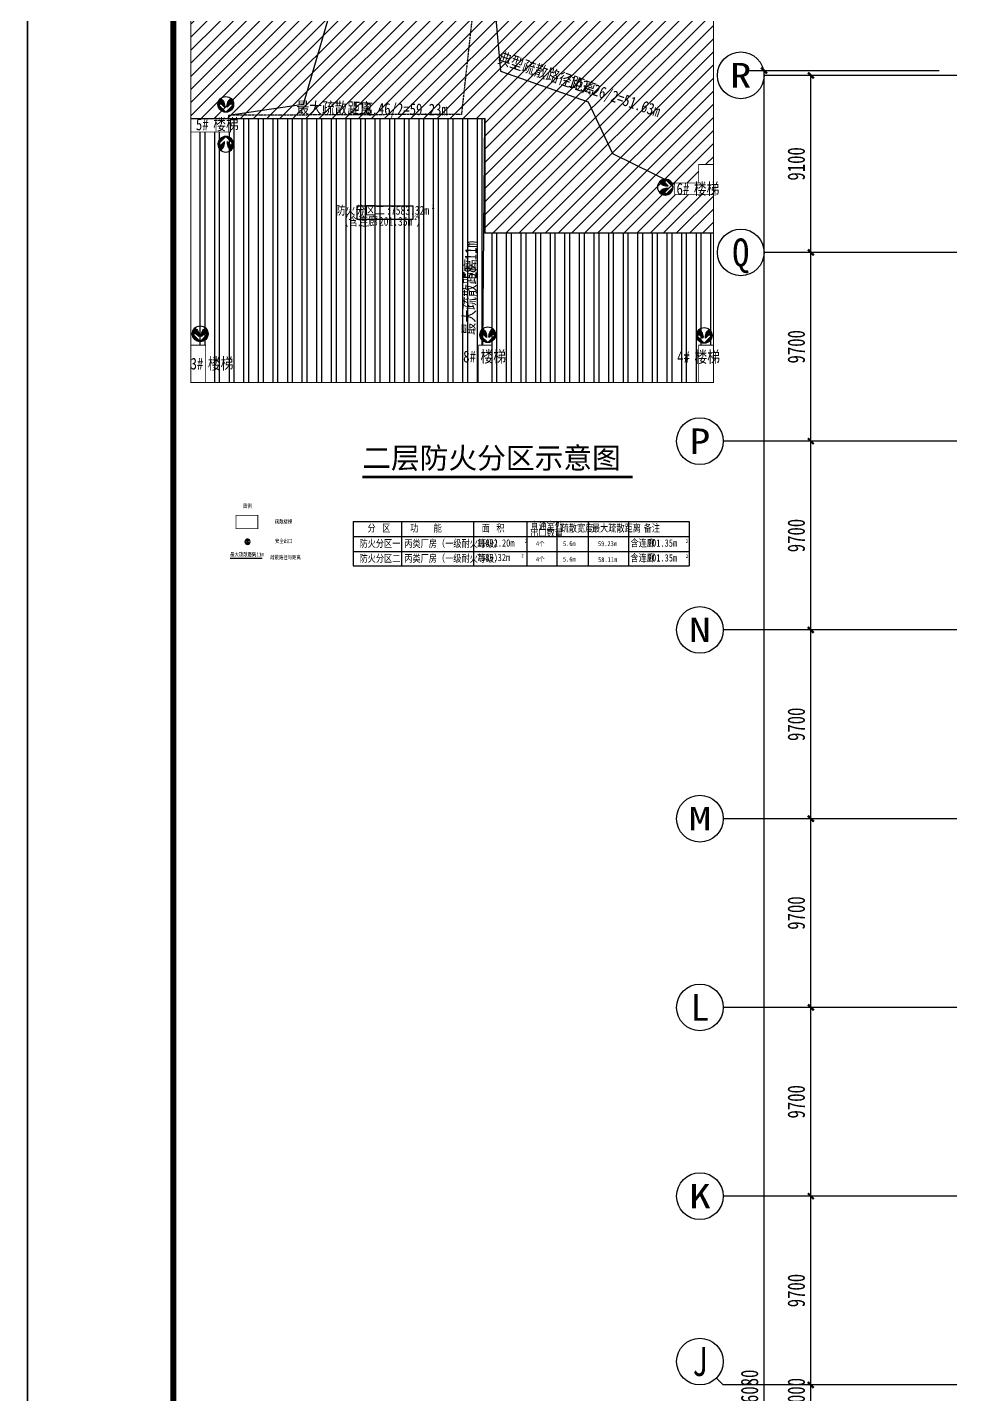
# Model space of a CAD drawing. Header units: millimetres. Extents: x -633009578 to 5705885, y -633235091 to 2571734.
# Drawn here: x 2725055 to 2773636, y 1923800 to 1994066 of the extents above; entities that cross this region are included whole.
import ezdxf
from ezdxf.enums import TextEntityAlignment as Align

# ---------------------------------------------------------------- set-up
doc = ezdxf.new("R2010")
doc.units = ezdxf.units.MM
doc.header["$LTSCALE"] = 1000
doc.header["$MEASUREMENT"] = 0
doc.linetypes.add('DASH', pattern=[0.35, 0.25, -0.1])
doc.linetypes.add('HIDDEN', pattern=[0.375, 0.25, -0.125])
doc.layers.get('0').update_dxf_attribs({"color": 9})
for name, color, linetype in [('3T_WOOD', 21, 'Continuous'), ('A-AREA(分区)', 251, 'Continuous'), ('A-AREA(房间)', 247, 'Continuous'), ('A-DI-N(图名)', 6, 'Continuous'), ('A-HATH(填充)', 8, 'Continuous'), ('A-OTHER(其它)', 192, 'Continuous'), ('A-TEXT(房间)', 243, 'Continuous'), ('AXIS_TEXT', 7, 'Continuous'), ('C-AXIS(轴号)', 3, 'Continuous'), ('C-TAB(表格)', 7, 'Continuous'), ('PUB_TEXT', 7, 'Continuous'), ('分区', 230, 'Continuous'), ('标注', 4, 'Continuous'), ('设备-箱柜', 3, 'Continuous'), ('院图签、封面151013$0$PUB_TITLE', 153, 'Continuous'), ('院图签、封面151013$0$图签文字', 4, 'Continuous')]:
    doc.layers.add(name, color=color, linetype=linetype)
doc.styles.add('_TCH_AXIS', font='simhei.ttf', dxfattribs={"bigfont": 'GBCBIG'})
doc.styles.add('_TCH_DIM_T3', font='simhei.ttf', dxfattribs={"width": 0.707, "bigfont": 'GBCBIG'})
doc.styles.add('COMPLEX', font='simhei.ttf')
doc.styles.get("Standard").update_dxf_attribs({"font": 'simhei.ttf', "bigfont": 'hztxt.shx'})
doc.styles.add('TXT', font='simhei.ttf', dxfattribs={"width": 0.8, "bigfont": 'hztxt.shx'})
doc.styles.add('院图签、封面151013$0$-宋体', font='simhei.ttf', dxfattribs={"width": 0.8})
doc.styles.add('黑体', font='simhei.ttf', dxfattribs={"width": 0.8})
doc.dimstyles.new('_TCH_ARCH&&300', dxfattribs={"dimtxt": 892.5, "dimasz": 300, "dimexe": 750, "dimexo": 900, "dimgap": 300, "dimtad": 1, "dimdec": 0, "dimzin": 0, "dimdsep": 46, "dimtxsty": '_TCH_DIM_T3', "dimblk": 'ARCHTICK', "dimcen": 0.09, "dimclrt": 7, "dimazin": 2, "dimtfac": 1, "dimtdec": 0, "dimtix": 1, "dimtmove": 2, "dimatfit": 3, "dimfxl": 1, "dimtolj": 1, "dimtzin": 0, "dimarcsym": 0})

# ---------------------------------------------------------------- blocks, each defined once
blk = doc.blocks.new('ggdfgd')
at = {"layer": '分区'}
h = blk.add_hatch(color=256, dxfattribs=at)
edge = h.paths.add_edge_path()
edge.add_line((33.42161406727973, -1342.641215606694), (-502.0778891769587, -833.1540068831091))
edge.add_ellipse((-424.9313361112727, -752.068739949711), major_axis=(111.8868166521416, 2.785109573527767), ratio=0.9999995679283145, start_angle=44.99995804326642, end_angle=225.000003320747, ccw=False)
edge.add_line((-347.7847189686727, -670.9835339806887), (-89.12781353772152, -917.0759840516112))
edge.add_ellipse((-848.4327538338257, -827.4549616821023), major_axis=(764.3388920691665, 19.02597968714203), ratio=0.9999995826583313, start_angle=-8.157416234186226, end_angle=24.12322190865787)
edge.add_ellipse((-848.4328514694353, -827.4549924137973), major_axis=(764.3389967158041, 19.02584821311577), ratio=0.9999995826579647, start_angle=24.12323087539259, end_angle=56.40386474260536)
edge.add_ellipse((16.71092750964453, -671.3206042531674), major_axis=(671.3208912339912, 16.71070518071409), ratio=0.9999995826579541, start_angle=131.5827235885965, end_angle=269.9999990057833)
h = blk.add_hatch(color=256, dxfattribs=at)
edge = h.paths.add_edge_path()
edge.add_line((33.42161406727973, -1342.641215606694), (542.9090512107941, -807.1419296868698))
edge.add_ellipse((461.823752791679, -729.995409714451), major_axis=(111.8868484917712, 2.785144144515262), ratio=0.9999989837684868, start_angle=-45.00003207281153, end_angle=135.0000132047005)
edge.add_line((380.7383934081299, -652.8489538189751), (134.6458330058959, -911.5057542779978))
edge.add_ellipse((888.5514135407866, -784.2175158307509), major_axis=(764.3388891474847, 19.02609706254118), ratio=0.9999995826579187, start_angle=155.8767896473703, end_angle=188.1574277902243, ccw=False)
edge.add_ellipse((888.5515125844395, -784.2175416666578), major_axis=(764.3389801267473, 19.02651464758378), ratio=0.9999995826579989, start_angle=123.5961257442772, end_angle=155.8767596114903, ccw=False)
edge.add_ellipse((16.71093831962207, -671.3206039840734), major_axis=(671.3208909680704, 16.71071586523381), ratio=0.9999995826579063, start_angle=269.9999971712751, end_angle=408.4172725884514, ccw=False)
for p, q in [((33.42161406727973, -1342.641215606694), (-502.0778891769587, -833.1540068831091)), ((-347.7847189686727, -670.9835339806887), (-89.12781353772152, -917.0759840516112)), ((33.42161406727973, -1342.641215606694), (542.9090512107941, -807.1419296868698)), ((380.7383934081299, -652.8489538189751), (134.6458330058958, -911.5057542779978)), ((33.42161406727973, -1342.641215606694), (33.42161406727973, -1342.641215606694)), ((33.42161406727973, -1342.641215606694), (33.42161406727973, -1342.641215606694))]:
    blk.add_line(p, q, dxfattribs=at)
blk.add_ellipse((16.71093292837031, -671.3206046696723), major_axis=(671.3208910241601, 16.71094005648423), ratio=0.9999995734461794, start_param=-1.570785924926497, end_param=4.712399382253089, dxfattribs=at)
at = {"layer": '分区', "extrusion": (0, 0, -1)}
for centre, major_axis, ratio, start_param, end_param in [((16.71092750964453, -671.3206042531674), (671.3208912329908, 16.7107052209004), 0.9999995826579541, 1.570796344207114, 3.986633541876832), ((-424.9313361112727, -752.068739949711), (111.8868166521416, 2.785109573527767), 0.9999995679283145, 2.356194432234376, 5.497787876065284), ((-848.4327538338257, -827.4549616821023), (764.338892065417, 19.0259798379542), 0.9999995826583302, -0.4210296482980007, 0.1423737719394969), ((16.71093831962207, -671.3206039840734), (671.3208909680747, 16.71071586523389), 0.9999995826579063, -0.8450408215040746, 1.57079637616546), ((461.823752791679, -729.995409714451), (111.886848494312, 2.785144141771557), 0.999998983724318, 3.926990586518754, 7.068584030350209)]:
    blk.add_ellipse(centre, major_axis=major_axis, ratio=ratio, start_param=start_param, end_param=end_param, dxfattribs=at)
at = {"layer": '分区', "extrusion": (0, 0, -0.9999999999999999)}
for centre, major_axis, ratio, start_param, end_param in [((-848.4328514694353, -827.4549924137973), (764.3389967123031, 19.02584835392029), 0.9999995826579647, -0.9844331504237904, -0.4210298048101375), ((888.5514135407866, -784.2175158307509), (764.3388891474827, 19.02609706254113), 0.9999995826579186, 2.999218680156694, 3.562622100394364), ((888.5515125844395, -784.2175416666578), (764.3389801267261, 19.02651464758323), 0.9999995826579989, 3.562622624619363, 4.126025970233022)]:
    blk.add_ellipse(centre, major_axis=major_axis, ratio=ratio, start_param=start_param, end_param=end_param, dxfattribs=at)
blk = doc.blocks.new('厂房九二层防火分区示意')
at = {"layer": 'A-HATH(填充)'}
h = blk.add_hatch(dxfattribs=at)
h.set_pattern_fill('ANSI31', color=256, scale=1500)
h.set_pattern_definition([(45, (-2537822.560577173, -1313862.080887666), (-1683.798022700466, 1683.798022700466), [])])
h.paths.add_polyline_path([(10194.99999991106, 2.328306436538696e-10), (10194.99999991106, -9594.99999983958), (6670.000000051688, -9594.999999839813), (6670.000000051688, 2.328306436538696e-10), (0, 0), (-3.91155481338501e-08, -68260.00000025192), (75569.99999996554, -68260.00000023539), (75570.00000000466, -97639.99999998766), (134279.9999999907, -97640.00000000885), (134280, -87809.99999999907), (124340.0224615741, -87809.99999999907), (124340.0224615736, -84809.9999999993), (130470.0224612397, -84809.99999999884), (130470.0224612397, -80085.00000006752), (134279.9999999995, -80085.00000006915), (134280.0000000005, -9594.999999999767), (130469.9999999986, -9594.999999999767), (130469.9999999986, 0), (77339.99999999814, 0), (77339.9999999986, -9594.99999994319), (73950.00000005588, -9594.999999942956), (73950.00000005588, 0)])
h = blk.add_hatch(dxfattribs=at)
h.set_pattern_fill('金属', color=256, scale=1500, angle=45)
h.set_pattern_definition([(90, (-2537822.560577173, -1313862.080887666), (-3750, 4.547473508864641e-13), []), (90, (-2536572.56057927, -1312612.080889764), (-3750, 4.547473508864641e-13), [])])
h.paths.add_polyline_path([(10195.00000005402, -71710.00000025588), (-3.725290298461914e-08, -71710.00000025565), (-5.587935447692871e-09, -126484.9999998566), (3809.999999945518, -126484.9999998566), (3809.999999945518, -136080.0000000002), (73949.99999996135, -136080.0000000002), (73949.99999996135, -126484.9999999991), (77339.99999999907, -126484.9999999991), (77339.99999999814, -136080.0000000002), (130470.0000000037, -136080.0000000005), (130470.0000000037, -126484.9999999907), (134279.9999999977, -126484.9999999907), (134279.9999999907, -97639.99999999814), (75570.00000000466, -97639.99999998766), (75569.99999996554, -68260.00000023539), (10195.00000005495, -68260.0000002496)])
for points in [[(75589.99999998463, -9590.000000051223), (75449.99999997113, -13419.99999999139), (74182.77538288943, -27849.77971004928), (69309.33626037091, -33039.99999999721), (38039.99999998417, -33039.99999999721), (28839.99999998417, -64653.83987960219), (9689.999999984168, -67439.99999999907), (9689.999999984168, -68139.99999999907)], [(76990.02246148372, -9590.00000001071), (76990.02246148372, -31974.99999989243), (77460.02246146742, -31974.99999989034), (79556.52357571758, -56073.26443367288), (102056.5235757176, -63957.79845242505), (108340.0221385146, -77238.59126937995), (124220.0224615186, -85029.99999929918)], [(-1.722946763038635e-08, -68260.00000026077), (75569.99999998277, -68260.00000016019), (75569.99999999069, -97639.99999999814), (134279.9999999823, -97639.99999999814)], [(75450.02246148977, -68380.00004846742), (74940.02246122295, -126490.0000485086)]]:
    blk.add_lwpolyline(points)
at = {"linetype": 'HIDDEN'}
blk.add_lwpolyline([(75704.36716643907, -9595.954822994769), (75449.99999997113, -13419.99999999139), (69531.70491342247, -67181.59735433408), (69531.70491342247, -67181.59735433408), (9689.999999984168, -67439.99999999907), (9689.999999984168, -68139.99999999907)], dxfattribs=at)
at = {"layer": 'A-AREA(分区)', "color": 6, "const_width": 250}
blk.add_lwpolyline([(134279.9999999907, -97639.99999999814), (134279.9999999907, -97639.99999999814), (134279.9999999907, -97639.99999999814), (134279.9999999907, -97639.99999999814), (134279.9999999907, -97640.00000000885), (75570.00000000466, -97639.99999998766), (75569.99999996554, -68260.00000023539), (-3.91155481338501e-08, -68260.00000025192), (0, 0), (134280, 0), (134280, -97639.99999999814)], close=True, dxfattribs=at)
at = {"layer": 'A-AREA(分区)', "color": 4, "const_width": 250}
blk.add_lwpolyline([(134279.9999999907, -97639.99999999814), (134280, -136080.0000000002), (0, -136080.0000000002), (-3.91155481338501e-08, -68260.00000025192), (75569.99999996554, -68260.00000023539), (75570.00000000466, -97639.99999998766), (134280, -97639.99999999814), (134280, -97639.99999998743), (134279.9999999907, -97639.99999999814), (134279.9999999907, -97639.99999999814), (134279.9999999907, -97639.99999999814)], close=True, dxfattribs=at)
at = {"layer": 'A-AREA(房间)'}
for points in [[(85646.93225109577, -30260.43837320339), (99917.55725109577, -30260.43837320339), (99917.55725109577, -33824.81337320339), (85646.93225109577, -33824.81337320339)], [(42784.69270330667, -90651.66715238616), (57055.31770330667, -90651.66715238616), (57055.31770330667, -94216.04215238616), (42784.69270330667, -94216.04215238616)]]:
    blk.add_lwpolyline(points, close=True, dxfattribs=at)
at = {"layer": 'A-OTHER(其它)', "color": 1, "linetype": 'DASH', "const_width": 200}
for points in [[(6670.000000051688, -9594.99999983958), (10194.99999991106, -9594.99999983958), (10194.99999991106, 0), (6670.000000051688, 0)], [(77339.9999999986, 0), (73950.00000005635, 0), (73950.00000005635, -9594.999999942956), (77339.9999999986, -9594.999999942956)], [(130469.9999999986, -9594.999999999767), (134280, -9594.999999999767), (134280, 0), (130469.9999999986, 0)], [(10195.00000005448, -68260.0000000929), (0, -68260.0000000929), (0, -71710.00000025565), (10195.00000005448, -71710.00000025565)], [(134280.0224615736, -80085.00000006892), (130470.0224612402, -80085.00000006752), (130470.0224612402, -84809.99999999907), (124340.0224615736, -84809.9999999993), (124340.0224615741, -87809.99999999907), (134280.0000000908, -87809.99999999907)], [(3809.999999945518, -126484.9999998566), (0, -126484.9999998566), (0, -136080.0000000002), (3809.999999945518, -136080.0000000002)], [(73949.99999996135, -126484.9999999991), (77339.9999999986, -126484.9999999991), (77339.9999999986, -136080.0000000002), (73949.99999996135, -136080.0000000002)], [(130470.0000000037, -126484.9999999907), (134280, -126484.9999999907), (134280, -136080.0000000002), (130470.0000000037, -136080.0000000002)]]:
    blk.add_lwpolyline(points, close=True, dxfattribs=at)
at = {"layer": '标注', "yscale": 3, "zscale": 3}
for p, xscale, rotation in [((8210.301807431504, -13861.71611818671), -3, 181.4289268429041), ((75184.37847876176, -14248.73984890408), -3, 181.4289268429041), ((131890.4247935177, -14231.1497868055), -3, 181.4289268429041), ((8992.475612261333, -62605.91438729875), 3, 358.5710731570959), ((8992.475612261333, -76896.33143252227), -3, 181.4289268429041), ((119901.9498656187, -85900.93277527345), -3, 91.4289268429041), ((2400.441787523217, -121563.1377745969, -7.999915396794677e-09), 3, 358.5710731570959), ((76299.91285567265, -121796.702361933, -7.999915396794677e-09), 3, 358.5710731570959), ((131919.0452361007, -121966.5417004987), 3, 358.5710731570959)]:
    blk.add_blockref('ggdfgd', p, dxfattribs=dict(at, xscale=xscale, rotation=rotation))
at = {"layer": 'A-TEXT(房间)', "width": 0.8}
for s, height, style, p in [('1#', 3000, 'TXT', (2767.948472551554, -7119.863871483598)), ('楼梯', 3000, 'TXT', (6767.948472551554, -7119.863871483598)), ('7#', 3000, 'TXT', (71014.52500617546, -7031.515121256467)), ('楼梯', 3000, 'TXT', (75471.66786331832, -7031.515121256467)), ('2#', 3000, 'TXT', (127692.027739664, -7630.341145313345)), ('楼梯', 3000, 'TXT', (132149.1705968069, -7630.341145313345)), ('防火分区一', 2253.164556962025, '黑体', (79451.18446264035, -32583.28742215876)), (':11092.20m', 2253.164556962025, '黑体', (92413.20977909604, -32583.28742215876)), ('2', 1126.582278481013, '黑体', (105375.2350955517, -31083.28742215876)), ('（含连廊', 2253.164556962025, '黑体', (81057.93884543513, -35111.02600203268)), ('201.35m', 2253.164556962025, '黑体', (91427.55909859968, -35111.02600203268)), ('2', 1126.582278481013, '黑体', (100500.9768201187, -33611.02600203268)), ('）', 2253.164556962025, '黑体', (101032.6223897389, -35111.02600203268)), ('5#', 3000, 'TXT', (1302.454493532375, -71270.25909668487, 1714.166666666667)), ('楼梯', 3000, 'TXT', (5759.597350675233, -71270.25909668487, 1714.166666666667)), ('6#', 3000, 'TXT', (124808.4684482947, -87833.20751870051)), ('楼梯', 3000, 'TXT', (129265.6113054376, -87833.20751870051)), ('防火分区二', 2253.164556962025, '黑体', (37237.04618067403, -92974.51620134152)), (':7583.32m', 2253.164556962025, '黑体', (50199.07149712973, -92974.51620134152)), ('2', 1126.582278481013, '黑体', (61864.89428193985, -91474.51620134152)), ('（含连廊', 2253.164556962025, '黑体', (37959.45831081641, -95809.24335820787)), ('201.35m', 2253.164556962025, '黑体', (48329.07856398097, -95809.24335820787)), ('2', 1126.582278481013, '黑体', (57402.49628549995, -94309.24335820787)), ('）', 2253.164556962025, '黑体', (57934.14185512021, -95809.24335820787)), ('3#', 3000, 'TXT', (-64.4374866458129, -132748.1026163953)), ('楼梯', 3000, 'TXT', (4392.705370497044, -132748.1026163953)), ('8#', 3000, 'TXT', (69981.9451339724, -130925.8405056978)), ('楼梯', 3000, 'TXT', (74439.08799111526, -130925.8405056978)), ('4#', 3000, 'TXT', (124965.2468437342, -131019.058523057)), ('楼梯', 3000, 'TXT', (129422.3897008771, -131019.058523057))]:
    blk.add_text(s, height=height, dxfattribs=dict(at, style=style)).set_placement(p)
at = {"layer": 'A-TEXT(房间)', "style": 'TXT', "width": 0.8}
for s, height, rotation, p in [('典型疏散路径距离', 2999.999999999999, 359.1666803380191, (18360.45012271676, -30175.35431405772)), ('109.68/2=54.84m', 2999.999999999999, 359.1666803380191, (37558.41944234684, -30454.59256813848)), ('典型疏散路径距离', 3000, 341.1821713808876, (78675.50786087028, -53858.02548332422)), ('103.26/2=51.63m', 3000, 341.1821713808876, (96849.24742212116, -60051.18221957951)), ('最大疏散距离', 2999.999999999999, 359.1666803380191, (27125.79901723497, -66933.74935950959)), ('118.46/2=59.23m', 2999.999999999999, 359.1666803380191, (41524.27600695753, -67143.17805007016)), ('58.11m', 2999.999999999999, 88.43332324402634, (73229.61386841792, -109578.0151637343)), ('最大疏散距离', 2999.999999999999, 88.43332324402634, (72835.9141177149, -123972.6322307596))]:
    blk.add_text(s, height=height, rotation=rotation, dxfattribs=at).set_placement(p)
blk = doc.blocks.new('_ArchTick')
at = {"color": 0, "linetype": 'ByBlock', "const_width": 0.4}
blk.add_lwpolyline([(-0.5, -0.5), (0.5, 0.5)], dxfattribs=at)
blk = doc.blocks.new('*D515')
at = {"layer": 'C-AXIS(轴号)', "color": 0, "lineweight": -2, "transparency": 16777216}
for p, q in [((1109440.598288317, 1246322.080887633), (1109440.598288317, 1246622.080887633)), ((1116040.598288317, 1246322.080887633), (1108690.598288317, 1246322.080887633)), ((1109440.598288317, 1245322.080887633), (1109440.598288317, 1246322.080887633)), ((1116040.598288317, 1245322.080887633), (1108690.598288317, 1245322.080887633)), ((1109440.598288317, 1245322.080887633), (1109440.598288317, 1245022.080887633))]:
    blk.add_line(p, q, dxfattribs=at)
at = {"layer": 'Defpoints', "color": 0, "transparency": 16777216}
for p in [(1109440.598288317, 1246322.080887633), (1116940.598288317, 1246322.080887633), (1116940.598288317, 1245322.080887633)]:
    blk.add_point(p, dxfattribs=at)
at = {"layer": 'C-AXIS(轴号)', "color": 0, "linetype": 'ByBlock', "lineweight": -2, "transparency": 16777216, "xscale": 300, "yscale": 300, "zscale": 300}
for p, rotation in [((1109440.598288317, 1246322.080887633), 270), ((1109440.598288317, 1245322.080887633), 90)]:
    blk.add_blockref('_ArchTick', p, dxfattribs=dict(at, rotation=rotation))
at = {"layer": 'C-AXIS(轴号)', "color": 7, "transparency": 16777216, "insert": (1108694.348288317, 1245822.080887633), "char_height": 892.5, "attachment_point": 5, "rotation": 90, "style": '_TCH_DIM_T3'}
blk.add_mtext('\\A1;1000', dxfattribs=at)
blk = doc.blocks.new('*D516')
at = {"layer": 'C-AXIS(轴号)', "color": 0, "lineweight": -2, "transparency": 16777216}
for p, q in [((1116040.598288317, 1256022.080887633), (1108690.598288317, 1256022.080887633)), ((1109440.598288317, 1246322.080887633), (1109440.598288317, 1256022.080887633)), ((1116040.598288317, 1246322.080887633), (1108690.598288317, 1246322.080887633))]:
    blk.add_line(p, q, dxfattribs=at)
at = {"layer": 'Defpoints', "color": 0, "transparency": 16777216}
for p in [(1109440.598288317, 1256022.080887633), (1116940.598288317, 1256022.080887633), (1116940.598288317, 1246322.080887633)]:
    blk.add_point(p, dxfattribs=at)
at = {"layer": 'C-AXIS(轴号)', "color": 0, "linetype": 'ByBlock', "lineweight": -2, "transparency": 16777216, "xscale": 300, "yscale": 300, "zscale": 300}
for p, rotation in [((1109440.598288317, 1256022.080887633), 90), ((1109440.598288317, 1246322.080887633), 270)]:
    blk.add_blockref('_ArchTick', p, dxfattribs=dict(at, rotation=rotation))
at = {"layer": 'C-AXIS(轴号)', "color": 7, "transparency": 16777216, "insert": (1108694.348288317, 1251172.080887633), "char_height": 892.5, "attachment_point": 5, "rotation": 90, "style": '_TCH_DIM_T3'}
blk.add_mtext('\\A1;9700', dxfattribs=at)
blk = doc.blocks.new('*D517')
at = {"layer": 'C-AXIS(轴号)', "color": 0, "lineweight": -2, "transparency": 16777216}
for p, q in [((1116040.598288317, 1265722.080887633), (1108690.598288317, 1265722.080887633)), ((1109440.598288317, 1256022.080887633), (1109440.598288317, 1265722.080887633)), ((1116040.598288317, 1256022.080887633), (1108690.598288317, 1256022.080887633))]:
    blk.add_line(p, q, dxfattribs=at)
at = {"layer": 'Defpoints', "color": 0, "transparency": 16777216}
for p in [(1109440.598288317, 1265722.080887633), (1116940.598288317, 1265722.080887633), (1116940.598288317, 1256022.080887633)]:
    blk.add_point(p, dxfattribs=at)
at = {"layer": 'C-AXIS(轴号)', "color": 0, "linetype": 'ByBlock', "lineweight": -2, "transparency": 16777216, "xscale": 300, "yscale": 300, "zscale": 300}
for p, rotation in [((1109440.598288317, 1265722.080887633), 90), ((1109440.598288317, 1256022.080887633), 270)]:
    blk.add_blockref('_ArchTick', p, dxfattribs=dict(at, rotation=rotation))
at = {"layer": 'C-AXIS(轴号)', "color": 7, "transparency": 16777216, "insert": (1108694.348288317, 1260872.080887633), "char_height": 892.5, "attachment_point": 5, "rotation": 90, "style": '_TCH_DIM_T3'}
blk.add_mtext('\\A1;9700', dxfattribs=at)
blk = doc.blocks.new('*D518')
at = {"layer": 'C-AXIS(轴号)', "color": 0, "lineweight": -2, "transparency": 16777216}
for p, q in [((1116040.598288317, 1275422.080887633), (1108690.598288317, 1275422.080887633)), ((1109440.598288317, 1265722.080887633), (1109440.598288317, 1275422.080887633)), ((1116040.598288317, 1265722.080887633), (1108690.598288317, 1265722.080887633))]:
    blk.add_line(p, q, dxfattribs=at)
at = {"layer": 'Defpoints', "color": 0, "transparency": 16777216}
for p in [(1109440.598288317, 1275422.080887633), (1116940.598288317, 1275422.080887633), (1116940.598288317, 1265722.080887633)]:
    blk.add_point(p, dxfattribs=at)
at = {"layer": 'C-AXIS(轴号)', "color": 0, "linetype": 'ByBlock', "lineweight": -2, "transparency": 16777216, "xscale": 300, "yscale": 300, "zscale": 300}
for p, rotation in [((1109440.598288317, 1275422.080887633), 90), ((1109440.598288317, 1265722.080887633), 270)]:
    blk.add_blockref('_ArchTick', p, dxfattribs=dict(at, rotation=rotation))
at = {"layer": 'C-AXIS(轴号)', "color": 7, "transparency": 16777216, "insert": (1108694.348288317, 1270572.080887633), "char_height": 892.5, "attachment_point": 5, "rotation": 90, "style": '_TCH_DIM_T3'}
blk.add_mtext('\\A1;9700', dxfattribs=at)
blk = doc.blocks.new('*D519')
at = {"layer": 'C-AXIS(轴号)', "color": 0, "lineweight": -2, "transparency": 16777216}
for p, q in [((1116040.598288317, 1285122.080887633), (1108690.598288317, 1285122.080887633)), ((1109440.598288317, 1275422.080887633), (1109440.598288317, 1285122.080887633)), ((1116040.598288317, 1275422.080887633), (1108690.598288317, 1275422.080887633))]:
    blk.add_line(p, q, dxfattribs=at)
at = {"layer": 'Defpoints', "color": 0, "transparency": 16777216}
for p in [(1109440.598288317, 1285122.080887633), (1116940.598288317, 1285122.080887633), (1116940.598288317, 1275422.080887633)]:
    blk.add_point(p, dxfattribs=at)
at = {"layer": 'C-AXIS(轴号)', "color": 0, "linetype": 'ByBlock', "lineweight": -2, "transparency": 16777216, "xscale": 300, "yscale": 300, "zscale": 300}
for p, rotation in [((1109440.598288317, 1285122.080887633), 90), ((1109440.598288317, 1275422.080887633), 270)]:
    blk.add_blockref('_ArchTick', p, dxfattribs=dict(at, rotation=rotation))
at = {"layer": 'C-AXIS(轴号)', "color": 7, "transparency": 16777216, "insert": (1108694.348288317, 1280272.080887633), "char_height": 892.5, "attachment_point": 5, "rotation": 90, "style": '_TCH_DIM_T3'}
blk.add_mtext('\\A1;9700', dxfattribs=at)
blk = doc.blocks.new('*D520')
at = {"layer": 'C-AXIS(轴号)', "color": 0, "lineweight": -2, "transparency": 16777216}
for p, q in [((1116040.598288317, 1294822.080887633), (1108690.598288317, 1294822.080887633)), ((1109440.598288317, 1285122.080887633), (1109440.598288317, 1294822.080887633)), ((1116040.598288317, 1285122.080887633), (1108690.598288317, 1285122.080887633))]:
    blk.add_line(p, q, dxfattribs=at)
at = {"layer": 'Defpoints', "color": 0, "transparency": 16777216}
for p in [(1109440.598288317, 1294822.080887633), (1116940.598288317, 1294822.080887633), (1116940.598288317, 1285122.080887633)]:
    blk.add_point(p, dxfattribs=at)
at = {"layer": 'C-AXIS(轴号)', "color": 0, "linetype": 'ByBlock', "lineweight": -2, "transparency": 16777216, "xscale": 300, "yscale": 300, "zscale": 300}
for p, rotation in [((1109440.598288317, 1294822.080887633), 90), ((1109440.598288317, 1285122.080887633), 270)]:
    blk.add_blockref('_ArchTick', p, dxfattribs=dict(at, rotation=rotation))
at = {"layer": 'C-AXIS(轴号)', "color": 7, "transparency": 16777216, "insert": (1108694.348288317, 1289972.080887633), "char_height": 892.5, "attachment_point": 5, "rotation": 90, "style": '_TCH_DIM_T3'}
blk.add_mtext('\\A1;9700', dxfattribs=at)
blk = doc.blocks.new('*D521')
at = {"layer": 'C-AXIS(轴号)', "color": 0, "lineweight": -2, "transparency": 16777216}
for p, q in [((1116040.598288317, 1304522.080887633), (1108690.598288317, 1304522.080887633)), ((1109440.598288317, 1294822.080887633), (1109440.598288317, 1304522.080887633)), ((1116040.598288317, 1294822.080887633), (1108690.598288317, 1294822.080887633))]:
    blk.add_line(p, q, dxfattribs=at)
at = {"layer": 'Defpoints', "color": 0, "transparency": 16777216}
for p in [(1109440.598288317, 1304522.080887633), (1116940.598288317, 1304522.080887633), (1116940.598288317, 1294822.080887633)]:
    blk.add_point(p, dxfattribs=at)
at = {"layer": 'C-AXIS(轴号)', "color": 0, "linetype": 'ByBlock', "lineweight": -2, "transparency": 16777216, "xscale": 300, "yscale": 300, "zscale": 300}
for p, rotation in [((1109440.598288317, 1304522.080887633), 90), ((1109440.598288317, 1294822.080887633), 270)]:
    blk.add_blockref('_ArchTick', p, dxfattribs=dict(at, rotation=rotation))
at = {"layer": 'C-AXIS(轴号)', "color": 7, "transparency": 16777216, "insert": (1108694.348288317, 1299672.080887633), "char_height": 892.5, "attachment_point": 5, "rotation": 90, "style": '_TCH_DIM_T3'}
blk.add_mtext('\\A1;9700', dxfattribs=at)
blk = doc.blocks.new('*D522')
at = {"layer": 'C-AXIS(轴号)', "color": 0, "lineweight": -2, "transparency": 16777216}
for p, q in [((1116040.598288317, 1313622.080887633), (1108690.598288317, 1313622.080887633)), ((1109440.598288317, 1304522.080887633), (1109440.598288317, 1313622.080887633)), ((1116040.598288317, 1304522.080887633), (1108690.598288317, 1304522.080887633))]:
    blk.add_line(p, q, dxfattribs=at)
at = {"layer": 'Defpoints', "color": 0, "transparency": 16777216}
for p in [(1109440.598288317, 1313622.080887633), (1116940.598288317, 1313622.080887633), (1116940.598288317, 1304522.080887633)]:
    blk.add_point(p, dxfattribs=at)
at = {"layer": 'C-AXIS(轴号)', "color": 0, "linetype": 'ByBlock', "lineweight": -2, "transparency": 16777216, "xscale": 300, "yscale": 300, "zscale": 300}
for p, rotation in [((1109440.598288317, 1313622.080887633), 90), ((1109440.598288317, 1304522.080887633), 270)]:
    blk.add_blockref('_ArchTick', p, dxfattribs=dict(at, rotation=rotation))
at = {"layer": 'C-AXIS(轴号)', "color": 7, "transparency": 16777216, "insert": (1108694.348288317, 1309072.080887633), "char_height": 892.5, "attachment_point": 5, "rotation": 90, "style": '_TCH_DIM_T3'}
blk.add_mtext('\\A1;9100', dxfattribs=at)
blk = doc.blocks.new('*D523')
at = {"layer": 'C-AXIS(轴号)', "color": 0, "lineweight": -2, "transparency": 16777216}
for p, q in [((1116040.598288317, 1313862.080887633), (1106290.598288317, 1313862.080887633)), ((1107040.598288317, 1177782.080887633), (1107040.598288317, 1313862.080887633)), ((1116040.598288317, 1177782.080887633), (1106290.598288317, 1177782.080887633))]:
    blk.add_line(p, q, dxfattribs=at)
at = {"layer": 'Defpoints', "color": 0, "transparency": 16777216}
for p in [(1107040.598288317, 1313862.080887633), (1116940.598288317, 1313862.080887633), (1116940.598288317, 1177782.080887633)]:
    blk.add_point(p, dxfattribs=at)
at = {"layer": 'C-AXIS(轴号)', "color": 0, "linetype": 'ByBlock', "lineweight": -2, "transparency": 16777216, "xscale": 300, "yscale": 300, "zscale": 300}
for p, rotation in [((1107040.598288317, 1313862.080887633), 90), ((1107040.598288317, 1177782.080887633), 270)]:
    blk.add_blockref('_ArchTick', p, dxfattribs=dict(at, rotation=rotation))
at = {"layer": 'C-AXIS(轴号)', "color": 7, "transparency": 16777216, "insert": (1106294.348288317, 1245822.080887633), "char_height": 892.5, "attachment_point": 5, "rotation": 90, "style": '_TCH_DIM_T3'}
blk.add_mtext('\\A1;136080', dxfattribs=at)
blk = doc.blocks.new('_AXISO')
blk.add_circle((0, 0), 0.5)
at = {"layer": 'AXIS_TEXT', "style": 'COMPLEX', "width": 1.041666666666667}
blk.add_attdef('A', text='', height=0.56, dxfattribs=at).set_placement((-0.25, -0.28), (0.25, -0.28), align=Align.FIT)
blk = doc.blocks.new('建筑图框_A1')
at = {"layer": '院图签、封面151013$0$PUB_TITLE'}
blk.add_lwpolyline([(0, 0), (84100, 0), (84100, 59400), (0, 59400)], close=True, dxfattribs=at)
at = {"layer": '院图签、封面151013$0$PUB_TITLE', "const_width": 100}
blk.add_lwpolyline([(2500, 1000), (83100, 1000), (83100, 58400), (2500, 58400)], close=True, dxfattribs=at)
at = {"layer": '院图签、封面151013$0$图签文字', "color": 6, "style": '院图签、封面151013$0$-宋体'}
for tag, height, width, p in [('工程主持人', 400, 0.7999999999883585, (79990.91196859907, 29505.93707200652)), ('审定', 400, 0.7999999999883585, (79990.91196859907, 28705.93707200605)), ('审核', 400, 0.7999999999883585, (79990.91196859907, 27905.93707200559)), ('专业负责人', 400, 0.7999999999883585, (79990.91196859907, 27105.93707200512)), ('校对', 400, 0.7999999999883585, (79990.91196859907, 26305.93707200466)), ('设计', 400, 0.7999999999883585, (79990.91196859907, 25505.93707200419)), ('方案设计人', 400, 0.7999999999883585, (79990.91196859907, 24706.79438478127)), ('工程编号', 300, 0.7000000000116415, (81000.00416498398, 8700.424278954277)), ('版次', 300, 0.7000000000116415, (78738.08139540046, 3005.726258059498)), ('日期', 300, 0.7000000000116415, (82038.0813954557, 3000.226258123759)), ('比例', 300, 0.7000000000116415, (78738.08139537089, 2200.188802679535)), ('图号_X施', 300, 0.7000000000116415, (81538.08139540977, 2200.188802651362)), ('图号', 200, 0.7000000000116415, (82538.08139542397, 2400.075247410685)), ('图号_总数', 200, 0.7000000000116415, (82538.08139541186, 2000.075247410219))]:
    blk.add_attdef(tag, text='', height=height, dxfattribs=dict(at, width=width)).set_placement(p, align=Align.MIDDLE_CENTER)
at = {"layer": '院图签、封面151013$0$图签文字', "color": 6, "style": '院图签、封面151013$0$-宋体', "width": 0.7}
for tag, p in [('建设单位_001', (80935.88661794258, 7446.21079580821)), ('工程名称_001', (80933.52706738078, 6045.368099178996)), ('图名_001', (79742.88288308708, 4059.656552180292))]:
    blk.add_attdef(tag, p, '', height=300, dxfattribs=at)
blk = doc.blocks.new('9-3-1')
blk.add_lwpolyline([(1079596.571818004, 1288802.726999245), (1081239.965169484, 1288802.726999245)])
at = {"layer": 'A-DI-N(图名)', "const_width": 140}
blk.add_lwpolyline([(1086386.297977906, 1292978.904510835), (1100276.424560185, 1292978.904510835)], dxfattribs=at)
at = {"layer": 'A-OTHER(其它)', "color": 1, "linetype": 'DASH', "const_width": 40}
blk.add_lwpolyline([(1079899.353143297, 1291009.257406917), (1081018.631860031, 1291009.257406917), (1081018.631860031, 1290325.692990174), (1079899.353143297, 1290325.692990174)], close=True, dxfattribs=at)
at = {"layer": 'C-AXIS(轴号)'}
for p, q in [((1116940.598288317, 1313622.080887633), (1107040.598288317, 1313622.080887633)), ((1116940.598288317, 1304522.080887633), (1107040.598288317, 1304522.080887633)), ((1116940.598288317, 1294822.080887633), (1104940.598288317, 1294822.080887633)), ((1116940.598288317, 1285122.080887633), (1104940.598288317, 1285122.080887633)), ((1116940.598288317, 1275422.080887633), (1104940.598288317, 1275422.080887633)), ((1116940.598288317, 1265722.080887633), (1104940.598288317, 1265722.080887633)), ((1116940.598288317, 1256022.080887633), (1104940.598288317, 1256022.080887633)), ((1104589.126425741, 1246673.55275021), (1104940.598288317, 1246322.080887633)), ((1116940.598288317, 1246322.080887633), (1104940.598288317, 1246322.080887633))]:
    blk.add_line(p, q, dxfattribs=at)
at = {"layer": 'C-TAB(表格)'}
for p, q in [((1085923.146497459, 1290685.812977705), (1085923.146497461, 1288414.746317375)), ((1085923.146497459, 1290685.812977705), (1103186.822908179, 1290685.812977705)), ((1088397.347934692, 1290685.812977705), (1088397.347934692, 1288414.746317375)), ((1092098.73724139, 1290685.812977705), (1092098.73724139, 1288414.746317375)), ((1094848.142459848, 1290685.812977705), (1094848.142459848, 1288414.746317375)), ((1096381.070523435, 1290685.812977705), (1096381.070523436, 1288414.746317375)), ((1097991.019665933, 1290685.812977705), (1097991.019665933, 1288414.746317375)), ((1100063.93243911, 1290685.812977705), (1100063.932439112, 1288414.746317375)), ((1103186.822908179, 1290685.812977705), (1103186.822908179, 1288414.746317375)), ((1085923.146497459, 1289921.839591973), (1103186.822908179, 1289921.839591973)), ((1085923.146497459, 1289157.86620624), (1103186.822908179, 1289157.86620624)), ((1085923.146497459, 1288414.746317375), (1103186.822908179, 1288414.746317375))]:
    blk.add_line(p, q, dxfattribs=at)
at = {"xscale": 0.2, "yscale": 0.2, "zscale": 0.2}
blk.add_blockref('厂房九二层防火分区示意', (1077577.612018228, 1325054.251015004), dxfattribs=at)
at = {"layer": 'C-AXIS(轴号)'}
ref = blk.add_blockref('_AXISO', (1105840.598288317, 1313622.080887633), dxfattribs=dict(at, xscale=2400, yscale=2400, zscale=2400))
ref.add_attrib('A', 'R', dxfattribs={"layer": 'AXIS_TEXT', "height": 1275.551091973698, "style": '_TCH_AXIS'}).set_placement((1105293.933534614, 1312984.305341647), (1106387.263042019, 1312984.305341647), align=Align.FIT)
ref = blk.add_blockref('_AXISO', (1105840.598288317, 1304522.080887633), dxfattribs=dict(at, xscale=2400, yscale=2400, zscale=2400))
ref.add_attrib('A', 'Q', dxfattribs={"layer": 'AXIS_TEXT', "height": 1430.785972063634, "style": '_TCH_AXIS', "width": 0.8076923076919954}).set_placement((1105400.356450759, 1303806.687901602), (1106280.840125874, 1303806.687901602), align=Align.FIT)
ref = blk.add_blockref('_AXISO', (1103740.598288317, 1294822.080887633), dxfattribs=dict(at, xscale=2400, yscale=2400, zscale=2400))
ref.add_attrib('A', 'P', dxfattribs={"layer": 'AXIS_TEXT', "height": 1305.771382788576, "style": '_TCH_AXIS'}).set_placement((1103212.071776235, 1294169.195196239), (1104269.124800398, 1294169.195196239), align=Align.FIT)
ref = blk.add_blockref('_AXISO', (1103740.598288317, 1285122.080887633), dxfattribs=dict(at, xscale=2400, yscale=2400, zscale=2400))
ref.add_attrib('A', 'N', dxfattribs={"layer": 'AXIS_TEXT', "height": 1245.780108927936, "style": '_TCH_AXIS'}).set_placement((1103177.031096183, 1284499.19083317), (1104304.16548045, 1284499.19083317), align=Align.FIT)
ref = blk.add_blockref('_AXISO', (1103740.598288317, 1275422.080887633), dxfattribs=dict(at, xscale=2400, yscale=2400, zscale=2400))
ref.add_attrib('A', 'M', dxfattribs={"layer": 'AXIS_TEXT', "height": 1187.9393923934, "style": '_TCH_AXIS'}).set_placement((1103146.62859212, 1274828.111191437), (1104334.567984513, 1274828.111191437), align=Align.FIT)
ref = blk.add_blockref('_AXISO', (1103740.598288317, 1265722.080887633), dxfattribs=dict(at, xscale=2400, yscale=2400, zscale=2400))
ref.add_attrib('A', 'L', dxfattribs={"layer": 'AXIS_TEXT', "height": 1367.072231627315, "style": '_TCH_AXIS'}).set_placement((1103252.358205592, 1265038.54477182), (1104228.838371041, 1265038.54477182), align=Align.FIT)
ref = blk.add_blockref('_AXISO', (1103740.598288317, 1256022.080887633), dxfattribs=dict(at, xscale=2400, yscale=2400, zscale=2400))
ref.add_attrib('A', 'K', dxfattribs={"layer": 'AXIS_TEXT', "height": 1245.780108927936, "style": '_TCH_AXIS'}).set_placement((1103177.031096183, 1255399.19083317), (1104304.16548045, 1255399.19083317), align=Align.FIT)
ref = blk.add_blockref('_AXISO', (1103740.598288317, 1247522.080887633), dxfattribs=dict(at, xscale=2400, yscale=2400, zscale=2400))
ref.add_attrib('A', 'J', dxfattribs={"layer": 'AXIS_TEXT', "height": 1488.196979270661, "style": '_TCH_AXIS'}).set_placement((1103350.832412793, 1246777.982397998), (1104130.36416384, 1246777.982397998), align=Align.FIT)
at = {"layer": '标注', "xscale": -0.2, "yscale": 0.2, "zscale": 0.2, "rotation": 271.4289268429041}
blk.add_blockref('ggdfgd', (1080627.018417564, 1289652.658488415), dxfattribs=at)
at = {"layer": 'A-TEXT(房间)', "style": 'TXT', "width": 0.8}
for s, height, p in [('图例', 200, (1080261.55809324, 1291393.797331712)), ('疏散楼梯', 200, (1081895.632335561, 1290590.449153751)), ('分', 375, (1086657.276644831, 1290165.920244233)), ('区', 375, (1087410.819951917, 1290165.920244233)), ('功', 375, (1088850.388137874, 1290165.920244233)), ('能', 375, (1090057.474752048, 1290165.920244233)), ('面', 375, (1092525.649266423, 1290165.920244233)), ('积', 375, (1093279.192573509, 1290165.920244233)), ('直通室外', 375, (1095024.72085634, 1290291.392863334)), ('出口数量', 375, (1095022.013567147, 1289917.880582497)), ('疏散宽度', 375, (1096581.756081454, 1290165.920244233)), ('最大疏散距离', 375, (1098188.417588203, 1290165.920244233)), ('备注', 375, (1100847.710170447, 1290165.920244233)), ('安全出口', 200, (1081902.561469419, 1289591.719876039)), ('防火分区一', 375, (1086246.692672865, 1289375.018360633)), ('丙类厂房（一级耐火等级）', 375, (1088547.516048118, 1289375.018360633)), ('11092.20m', 375, (1092282.873892109, 1289404.441211379)), ('2', 187.5, (1094740.016749252, 1289591.941211379)), ('4个', 250, (1095315.174841826, 1289428.597930806)), ('5.6m', 250, (1096700.030539786, 1289428.597930806)), ('59.23m', 250, (1098498.050096533, 1289428.597930806)), ('含连廊', 375, (1100170.107812512, 1289401.946858501)), ('201.35m', 375, (1101070.107812512, 1289401.946858501)), ('2', 187.5, (1103012.964955369, 1289589.446858501)), ('最大疏散距离', 199.9999999999999, (1079599.198521918, 1288901.480221706)), ('25.11m', 199.9999999999999, (1080559.198521918, 1288901.480221706)), ('疏散路径与距离', 200, (1081659.41186312, 1288753.199961208)), ('防火分区二', 375, (1086246.692672865, 1288611.044974901)), ('丙类厂房（一级耐火等级）', 375, (1088547.516048118, 1288611.044974901)), ('7583.32m', 375, (1092276.546733936, 1288661.321322515)), ('2', 187.5, (1094562.26101965, 1288848.821322515)), ('4个', 250, (1095315.174841826, 1288634.592543161)), ('5.6m', 250, (1096700.030539786, 1288634.592543161)), ('58.11m', 250, (1098506.450096534, 1288609.72804194)), ('含连廊', 375, (1100170.107812512, 1288637.973472768)), ('201.35m', 375, (1101070.107812512, 1288637.973472768)), ('2', 187.5, (1103012.964955369, 1288825.473472768))]:
    blk.add_text(s, height=height, dxfattribs=at).set_placement(p)
at = {"layer": 'PUB_TEXT'}
blk.add_text('二层防火分区示意图', height=1082.489451476793, dxfattribs=at).set_placement((1086386.297977906, 1293418.398181721, 7.999915396794677e-09))
at = {"layer": 'C-AXIS(轴号)'}
for p1, p2, distance, picture, middle in [((1116940.598288317, 1177782.080887633), (1116940.598288317, 1313862.080887633), 9900, '*D523', (1106294.348288317, 1245822.080887633)), ((1116940.598288317, 1304522.080887633), (1116940.598288317, 1313622.080887633), 7500, '*D522', (1108694.348288317, 1309072.080887633)), ((1116940.598288317, 1294822.080887633), (1116940.598288317, 1304522.080887633), 7500, '*D521', (1108694.348288317, 1299672.080887633)), ((1116940.598288317, 1285122.080887633), (1116940.598288317, 1294822.080887633), 7500, '*D520', (1108694.348288317, 1289972.080887633)), ((1116940.598288317, 1275422.080887633), (1116940.598288317, 1285122.080887633), 7500, '*D519', (1108694.348288317, 1280272.080887633)), ((1116940.598288317, 1265722.080887633), (1116940.598288317, 1275422.080887633), 7500, '*D518', (1108694.348288317, 1270572.080887633)), ((1116940.598288317, 1256022.080887633), (1116940.598288317, 1265722.080887633), 7500, '*D517', (1108694.348288317, 1260872.080887633)), ((1116940.598288317, 1246322.080887633), (1116940.598288317, 1256022.080887633), 7500, '*D516', (1108694.348288317, 1251172.080887633)), ((1116940.598288317, 1245322.080887633), (1116940.598288317, 1246322.080887633), 7500, '*D515', (1108694.348288317, 1245822.080887633))]:
    dim = blk.add_aligned_dim(p1=p1, p2=p2, distance=distance, dimstyle='_TCH_ARCH&&300', dxfattribs=at)
    dim.commit()
    dim.dimension.update_dxf_attribs({"geometry": picture, "text_midpoint": middle})

msp = doc.modelspace()

# ---------------------------------------------------------------- linework, layer by layer
at = {"elevation": 2e-08}
msp.add_lwpolyline([(2725055.437121258, 2013211.976810416), (4008204.699681385, 2013211.976810416), (4008204.699681385, 1835011.976810416), (2725055.437121258, 1835011.976810416)], close=True, dxfattribs=at)

# ---------------------------------------------------------------- block references
at = {"layer": '3T_WOOD'}
msp.add_blockref('9-3-1', (1655879.395743424, 677977.51603476), dxfattribs=at)
at = {"layer": '设备-箱柜', "xscale": 3, "yscale": 3}
msp.add_blockref('建筑图框_A1', (2725055.437121258, 1835011.976810416, 4.000000000000001e-08), dxfattribs=at)

doc.saveas('drawing.dxf')
